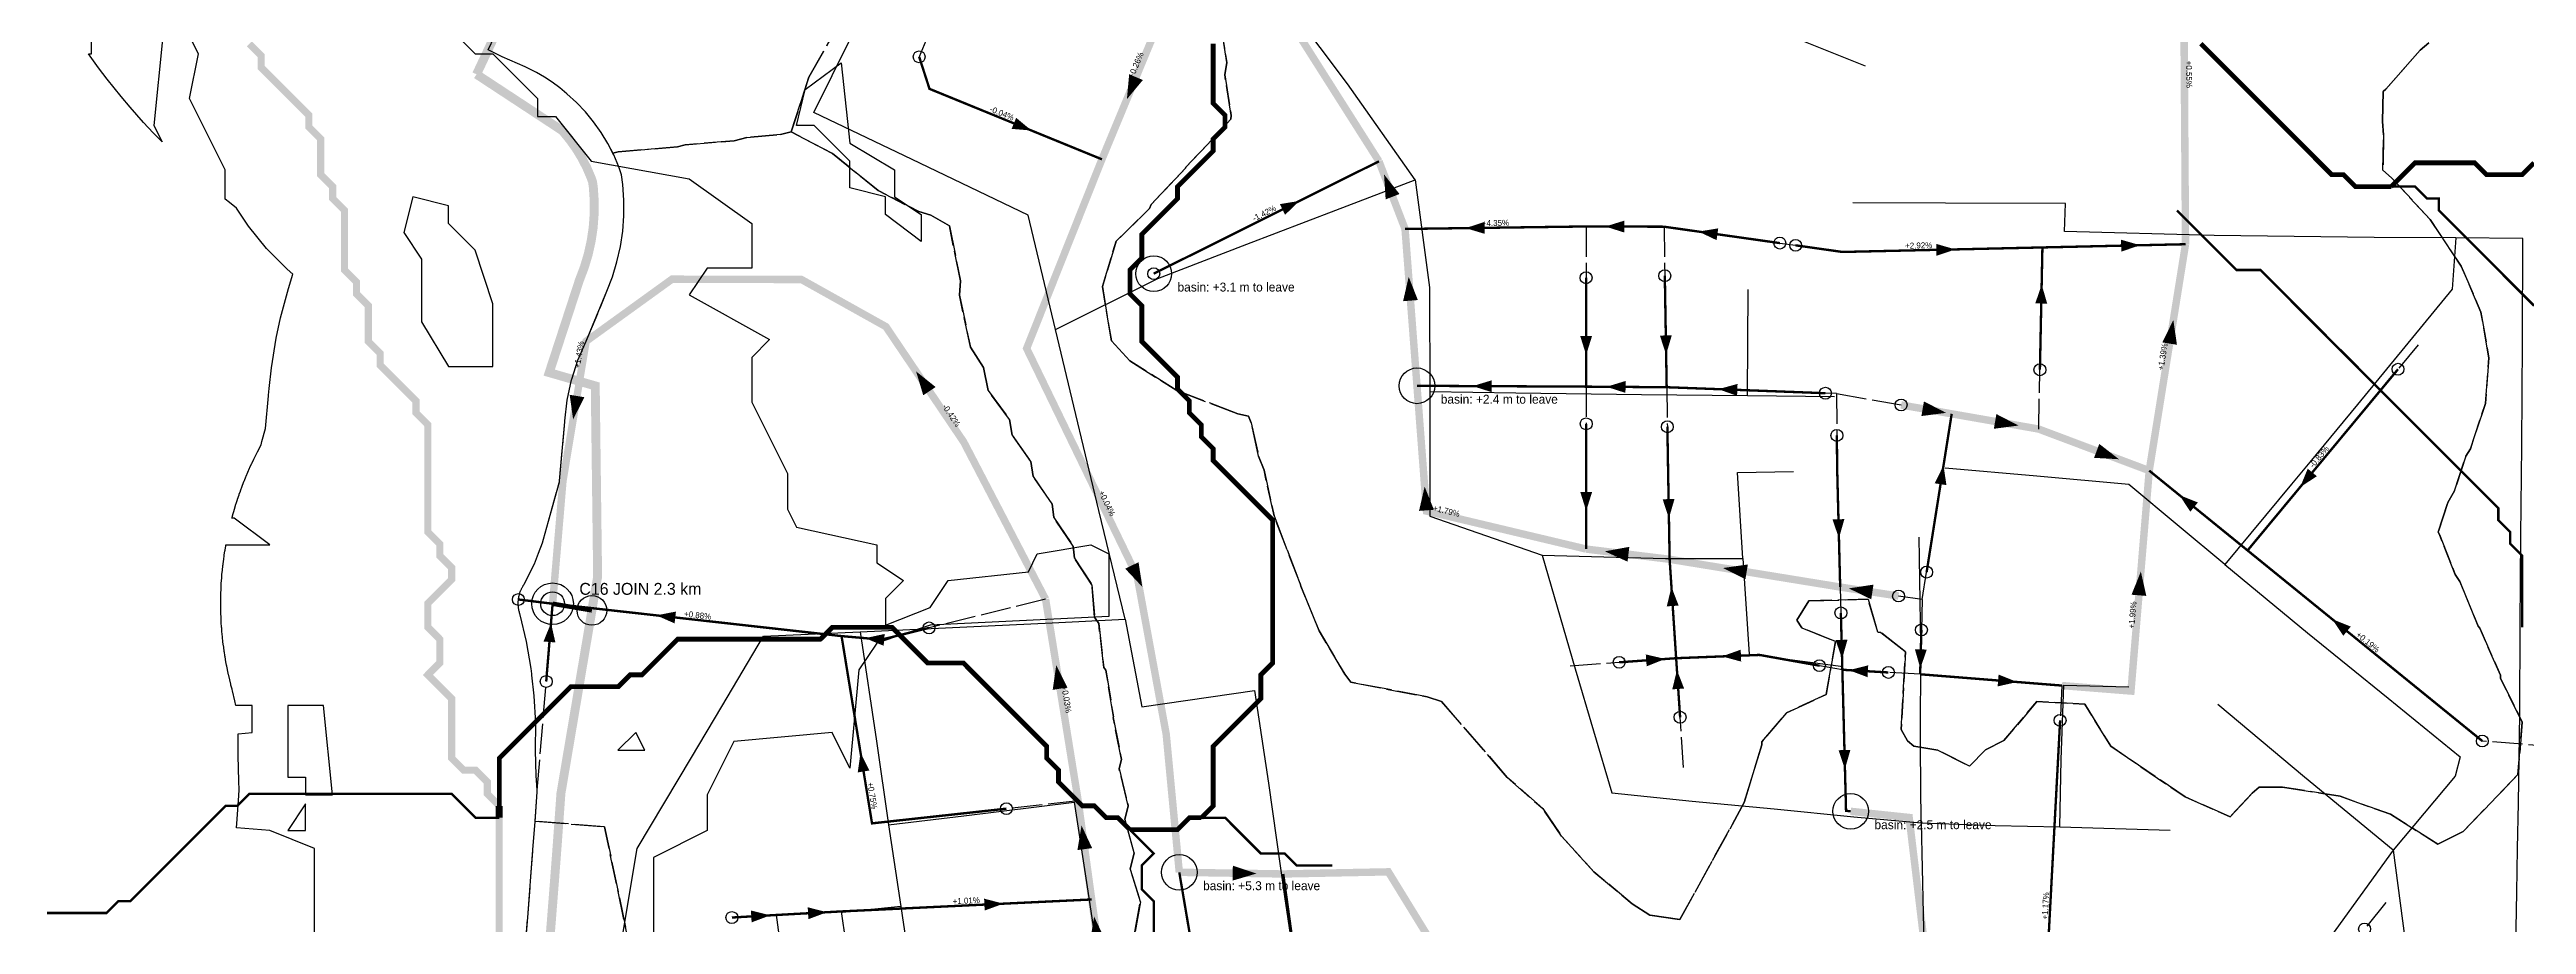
# Model space of a CAD drawing. Header units: metres. Extents: x 442821 to 452274, y 2561971 to 2571293.
# Drawn here: x 449925 to 450757, y 2569873 to 2570167 of the extents above; entities that cross this region are included whole.
import ezdxf
from ezdxf.enums import TextEntityAlignment as Align

# ---------------------------------------------------------------- set-up
doc = ezdxf.new("R2010")
doc.units = ezdxf.units.M
doc.header["$LTSCALE"] = 8
doc.linetypes.add('DASHDOT', pattern=[3.556, 2.54, -0.508, 0, -0.508])
doc.linetypes.add('DASHED', pattern=[1.524, 1.27, -0.254])
for name, color, linetype in [('A_ARROWS', 7, 'Continuous'), ('A_BASINS', 1, 'Continuous'), ('A_BRANCH', 7, 'Continuous'), ('A_BUILT_2006', 252, 'Continuous'), ('A_CATCHMENTS', 7, 'Continuous'), ('A_ENVELOPE', 3, 'Continuous'), ('A_GRADIENT', 8, 'Continuous'), ('A_HEAD_GAP', 8, 'Continuous'), ('A_HEADS', 8, 'Continuous'), ('A_JOIN_LINK', 6, 'Continuous'), ('A_LATERAL', 7, 'Continuous'), ('A_MAIN_PIPE', 5, 'Continuous'), ('A_OUTLET_LABEL', 7, 'Continuous'), ('A_OUTLETS', 7, 'Continuous'), ('A_STREAMS', 5, 'Continuous'), ('A_SUBMAIN', 7, 'Continuous'), ('A_WADI', 4, 'Continuous')]:
    doc.layers.add(name, color=color, linetype=linetype)

msp = doc.modelspace()

# ---------------------------------------------------------------- linework, layer by layer
at = {"layer": 'A_ARROWS', "color": 1}
for points in [[(450286.92, 2570150.81), (450287.68, 2570159.16), (450292.3, 2570157.24)], [(450254.85, 2570140.26), (450248.17, 2570140.83), (450249.69, 2570144.53)], [(450292.09, 2569986.92), (450286.35, 2569993.03), (450290.84, 2569995.21)], [(450527.35, 2569962.71), (450525.19, 2569969.05), (450529.18, 2569969.16)], [(450529.65, 2569958.93), (450536.15, 2569960.56), (450535.92, 2569956.57)], [(450528.32, 2569925.69), (450526.16, 2569932.03), (450530.16, 2569932.14)], [(450330.5, 2569890.59), (450322.46, 2569888.22), (450322.54, 2569893.22)]]:
    msp.add_solid(points, dxfattribs=at)
at = {"layer": 'A_ARROWS', "color": 3}
for points in [[(450373.37, 2570125.5), (450378.58, 2570118.93), (450373.91, 2570117.13)], [(450344.95, 2570116.61), (450340.11, 2570111.96), (450338.33, 2570115.54)], [(450400.77, 2570107.47), (450407.14, 2570109.56), (450407.19, 2570105.56)], [(450447.76, 2570108.01), (450454.17, 2570109.99), (450454.15, 2570105.99)], [(450479.11, 2570106.31), (450485.72, 2570107.39), (450485.16, 2570103.43)], [(450565.46, 2570100.32), (450559.1, 2570098.18), (450559.01, 2570102.17)], [(450627.58, 2570101.72), (450621.22, 2570099.58), (450621.13, 2570103.58)], [(450381.65, 2570091.09), (450384.75, 2570083.3), (450379.77, 2570082.92)], [(450594.45, 2570088.54), (450596.32, 2570082.1), (450592.32, 2570082.18)], [(450468.2, 2570065), (450466.1, 2570071.37), (450470.1, 2570071.43)], [(450638.73, 2570076.57), (450639.94, 2570068.27), (450635, 2570069.07)], [(450441.31, 2570064.84), (450439.31, 2570071.24), (450443.31, 2570071.24)], [(450403.19, 2570054.38), (450409.6, 2570056.35), (450409.58, 2570052.35)], [(450448.15, 2570054.15), (450454.56, 2570056.11), (450454.54, 2570052.11)], [(450485.74, 2570053.35), (450492.21, 2570055.11), (450492.06, 2570051.12)], [(450562.33, 2570045.4), (450554.02, 2570044.32), (450554.88, 2570049.24)], [(450586.69, 2570041.13), (450578.38, 2570040.05), (450579.24, 2570044.98)], [(450620.44, 2570029.81), (450612.07, 2570030.28), (450613.83, 2570034.96)], [(450561.46, 2570027.74), (450562.44, 2570021.11), (450558.49, 2570021.73)], [(450681.36, 2570020.44), (450683.91, 2570026.64), (450686.99, 2570024.09)], [(450387.02, 2570020.61), (450390.12, 2570012.83), (450385.13, 2570012.45)], [(450441.33, 2570012.45), (450439.33, 2570018.85), (450443.33, 2570018.85)], [(450469.14, 2570010), (450467.03, 2570016.37), (450471.03, 2570016.44)], [(450640.74, 2570017.77), (450646.97, 2570015.29), (450644.45, 2570012.19)], [(450526.3, 2570003.24), (450524.14, 2570009.59), (450528.14, 2570009.69)], [(450447.59, 2569998.86), (450455.84, 2570000.37), (450455.23, 2569995.4)], [(450487.38, 2569993.26), (450495.68, 2569994.44), (450494.87, 2569989.51)], [(450627.81, 2569992.06), (450629.64, 2569983.88), (450624.66, 2569984.29)], [(450469.99, 2569986.89), (450472.41, 2569980.63), (450468.42, 2569980.37)], [(450529.63, 2569986.41), (450537.91, 2569987.67), (450537.16, 2569982.73)], [(450692.15, 2569976.06), (450698.38, 2569973.58), (450695.86, 2569970.48)], [(450467.9, 2569962.69), (450461.66, 2569960.23), (450461.37, 2569964.22)], [(450486.96, 2569963.56), (450493.28, 2569965.81), (450493.44, 2569961.81)], [(450553.66, 2569959.51), (450551.84, 2569965.96), (450555.84, 2569965.85)], [(450471.84, 2569959), (450474.26, 2569952.75), (450470.27, 2569952.48)], [(450586.19, 2569954.95), (450579.66, 2569953.47), (450579.97, 2569957.46)]]:
    msp.add_solid(points, dxfattribs=at)
at = {"layer": 'A_ARROWS', "color": 2}
for points in [[(450216.05, 2570059.32), (450222.6, 2570054.08), (450218.46, 2570051.29)], [(450100.74, 2570043.16), (450099.59, 2570051.46), (450104.52, 2570050.64)], [(450093.31, 2569974.78), (450094.78, 2569968.24), (450090.79, 2569968.57)], [(450128.73, 2569977.35), (450135.31, 2569978.62), (450134.86, 2569974.65)], [(450198.94, 2569969.68), (450205.49, 2569971.11), (450205.14, 2569967.13)], [(450263.16, 2569960.61), (450266.9, 2569953.11), (450261.97, 2569952.31)], [(450197.36, 2569931.2), (450200.36, 2569925.21), (450196.42, 2569924.57)], [(450271.67, 2569906.72), (450275.23, 2569899.14), (450270.28, 2569898.46)], [(450245.4, 2569880.46), (450239.1, 2569878.16), (450238.91, 2569882.16)], [(450167.02, 2569876.55), (450160.75, 2569874.18), (450160.52, 2569878.18)], [(450186.11, 2569877.6), (450179.83, 2569875.25), (450179.61, 2569879.25)], [(450275.9, 2569876.13), (450279.5, 2569868.56), (450274.55, 2569867.86)]]:
    msp.add_solid(points, dxfattribs=at)
at = {"layer": 'A_BASINS', "color": 1}
for centre in [(450295.94, 2570092.16), (450384.44, 2570054.48), (450530.25, 2569911.5), (450304.53, 2569891)]:
    msp.add_circle(centre, 6, dxfattribs=at)
at = {"layer": 'A_BRANCH', "color": 1, "linetype": 'DASHED', "const_width": 0.8}
msp.add_lwpolyline([(450217.08, 2570165.03), (450220.55, 2570154.27), (450278.52, 2570130.59)], dxfattribs=at)
at = {"layer": 'A_BRANCH', "color": 3, "const_width": 0.8}
for points in [[(450511.74, 2570101.69), (450527.47, 2570099.46), (450594.71, 2570100.98)], [(450593.87, 2570059.87), (450594.71, 2570100.98)], [(450441.29, 2570090.8), (450441.32, 2570054.2)], [(450467.76, 2570091.48), (450468.39, 2570054.01)], [(450521.75, 2570052), (450468.39, 2570054.01)], [(450468.62, 2570040.72), (450468.84, 2570027.41), (450469.38, 2569996.19)], [(450525.6, 2570037.82), (450525.7, 2570026.74), (450526.72, 2569986.86)], [(450555.78, 2569991.87), (450564.21, 2570045.07)], [(450554.02, 2569972.45), (450553.6, 2569957.55)], [(450519.74, 2569960.44), (450499.59, 2569964.05), (450471.57, 2569962.95)]]:
    msp.add_lwpolyline(points, dxfattribs=at)
at = {"layer": 'A_BRANCH', "color": 3, "linetype": 'DASHED', "const_width": 0.8}
for points in [[(450441.33, 2570041.7), (450441.33, 2570028.03), (450441.34, 2569999.62)], [(450742.6, 2569935.12), (450663.68, 2569999.16)]]:
    msp.add_lwpolyline(points, dxfattribs=at)
at = {"layer": 'A_BRANCH', "color": 2, "const_width": 0.8}
for points in [[(450220.4, 2569973.13), (450204.43, 2569969.2), (450190.99, 2569970.38)], [(450246.42, 2569912.39), (450201.23, 2569907.45), (450190.99, 2569970.38)]]:
    msp.add_lwpolyline(points, dxfattribs=at)
at = {"layer": 'A_BRANCH', "color": 1, "const_width": 0.8}
for points in [[(450526.95, 2569978.18), (450527.45, 2569959.06)], [(450542.93, 2569958.16), (450527.45, 2569959.06)], [(450600.66, 2569942.07), (450595.34, 2569842.08), (450603.55, 2569818.55)], [(450336.98, 2569651.52), (450323.45, 2569758.24), (450316.05, 2569823.21), (450304.53, 2569891)], [(450363.08, 2569655.74), (450357.68, 2569743.34), (450353.2, 2569791.4), (450339.48, 2569890.45)]]:
    msp.add_lwpolyline(points, dxfattribs=at)
at = {"layer": 'A_BUILT_2006', "color": 252}
for points in [[(450361.12, 2570155.94), (450333.54, 2570192.73)], [(450181.69, 2570146.3), (450194.04, 2570171.18), (450195.34, 2570173.8)], [(450502.67, 2570175.04), (450535.17, 2570162.05)], [(450383.83, 2570123.75), (450361.12, 2570155.94)], [(450214.7, 2570130.5), (450181.69, 2570146.3)], [(450253.71, 2570111.82), (450214.7, 2570130.5)], [(450357.15, 2570113.51), (450383.83, 2570123.75)], [(450383.83, 2570123.75), (450388.69, 2570087.53)], [(450327.27, 2570102.04), (450357.15, 2570113.51)], [(450562.18, 2570115.86), (450530.96, 2570115.96)], [(450602.52, 2570115.75), (450562.18, 2570115.86)], [(450602.12, 2570106.32), (450602.52, 2570115.75)], [(450262.93, 2570073.42), (450253.71, 2570111.82)], [(450652.41, 2570105.02), (450602.12, 2570106.32)], [(450706.2, 2570104.31), (450652.41, 2570105.02)], [(450297.36, 2570090.55), (450327.27, 2570102.04)], [(450733.7, 2570104.21), (450706.2, 2570104.31)], [(450733.7, 2570104.21), (450732.47, 2570087.01)], [(450756.19, 2570104.01), (450733.7, 2570104.21)], [(450756.07, 2570069.26), (450756.19, 2570104.01)], [(450262.93, 2570073.42), (450297.36, 2570090.55)], [(450388.69, 2570087.53), (450388.7, 2570085.53), (450388.71, 2570052.52)], [(450495.57, 2570051.2), (450495.77, 2570086.89)], [(450732.47, 2570087.01), (450700.66, 2570048.19)], [(450269.79, 2570044.83), (450262.93, 2570073.42)], [(450755.87, 2570034.26), (450756.07, 2570069.26)], [(450388.71, 2570052.52), (450417.68, 2570052.09)], [(450388.71, 2570052.52), (450388.8, 2570032.25)], [(450417.68, 2570052.09), (450459.87, 2570051.52)], [(450459.87, 2570051.52), (450495.57, 2570051.2)], [(450495.57, 2570051.2), (450524.82, 2570050.85)], [(450700.66, 2570048.19), (450684.56, 2570028.8), (450678.45, 2570021.41)], [(450277.53, 2570012.61), (450269.79, 2570044.83)], [(450388.8, 2570032.25), (450388.75, 2570010.63)], [(450755.57, 2570004.05), (450755.87, 2570034.26)], [(450492.25, 2570025.33), (450511.07, 2570025.74)], [(450494.02, 2569996.47), (450492.25, 2570025.33)], [(450592.87, 2570024.1), (450562, 2570026.84)], [(450623.81, 2570021.36), (450592.87, 2570024.1)], [(450640.7, 2570007.26), (450623.81, 2570021.36)], [(450678.45, 2570021.41), (450656.05, 2569994.49)], [(450286.32, 2569976.06), (450277.53, 2570012.61)], [(450388.75, 2570010.63), (450426.56, 2569997.58)], [(450656.05, 2569994.49), (450640.7, 2570007.26)], [(450426.56, 2569997.58), (450437.65, 2569959.35)], [(450426.56, 2569997.58), (450468.02, 2569996.44)], [(450468.02, 2569996.44), (450494.02, 2569996.47)], [(450494.02, 2569996.47), (450496.07, 2569964.33)], [(450553.81, 2569967.78), (450553.28, 2570003.62)], [(450755.35, 2569974.06), (450755.57, 2570004.05)], [(450656.05, 2569994.49), (450683.86, 2569971.44)], [(450164.76, 2569970.33), (450197.2, 2569971.82)], [(450197.2, 2569971.82), (450233.16, 2569973.47)], [(450197.2, 2569971.82), (450202.71, 2569935.09)], [(450233.16, 2569973.47), (450261.77, 2569974.78)], [(450261.77, 2569974.78), (450286.32, 2569976.06)], [(450286.32, 2569976.06), (450291.94, 2569946.64)], [(450683.86, 2569971.44), (450710.95, 2569949.49)], [(450755.16, 2569944.26), (450755.35, 2569974.06)], [(450150.73, 2569946.76), (450164.76, 2569970.33)], [(450496.07, 2569964.33), (450527.7, 2569960.2)], [(450553.73, 2569932.87), (450553.81, 2569967.78)], [(450437.65, 2569959.35), (450449.91, 2569917.72)], [(450140.5, 2569929.57), (450150.73, 2569946.76)], [(450291.94, 2569946.64), (450329.8, 2569952.07)], [(450329.8, 2569952.07), (450334.53, 2569920.94)], [(450601, 2569928.88), (450601.9, 2569953.84)], [(450601.9, 2569953.84), (450623.72, 2569953.38)], [(450682.83, 2569922.99), (450653.63, 2569947.4)], [(450710.95, 2569949.49), (450735.14, 2569929.86)], [(450754.8, 2569914.26), (450755.16, 2569944.26)], [(450202.71, 2569935.09), (450206.8, 2569906.96)], [(450553.92, 2569907.62), (450553.73, 2569932.87)], [(450735.14, 2569929.86), (450733.43, 2569923.33)], [(450122.32, 2569899.02), (450140.5, 2569929.57)], [(450600.51, 2569906.34), (450601, 2569928.88)], [(450712.63, 2569898.49), (450682.83, 2569922.99)], [(450733.43, 2569923.33), (450712.63, 2569898.49)], [(450232.14, 2569909.93), (450269.16, 2569914.53)], [(450269.16, 2569914.53), (450273.8, 2569884.64)], [(450334.53, 2569920.94), (450339.94, 2569882.91)], [(450449.91, 2569917.72), (450476.97, 2569914.9)], [(450476.97, 2569914.9), (450504.47, 2569912.34)], [(450754.18, 2569884.27), (450754.46, 2569899.02), (450754.8, 2569914.26)], [(450206.8, 2569906.96), (450232.14, 2569909.93)], [(450206.8, 2569906.96), (450210.91, 2569879.46)], [(450504.47, 2569912.34), (450531.34, 2569909.65)], [(450531.34, 2569909.65), (450553.92, 2569907.62)], [(450553.92, 2569907.62), (450578.8, 2569906.73)], [(450553.92, 2569907.62), (450554.98, 2569861.94)], [(450578.8, 2569906.73), (450600.51, 2569906.34)], [(450600.51, 2569906.34), (450637.68, 2569905.14)], [(450114.07, 2569850.11), (450122.32, 2569899.02)], [(450712.63, 2569898.49), (450690.43, 2569867.72)], [(450712.63, 2569898.49), (450717.37, 2569862.77)], [(450273.8, 2569884.64), (450278.36, 2569853.93)], [(450339.94, 2569882.91), (450343.28, 2569860.39)], [(450753.6, 2569854.28), (450754.18, 2569884.27)], [(450210.91, 2569879.46), (450191.32, 2569877.55)], [(450210.91, 2569879.46), (450215.03, 2569851.59)]]:
    msp.add_lwpolyline(points, dxfattribs=at)
at = {"layer": 'A_CATCHMENTS', "color": 3, "linetype": 'DASHED'}
for points in [[(450190.9, 2570177.43), (450180, 2570158.2), (450174.07, 2570139.82), (450170.49, 2570138.93), (450159.11, 2570137.91), (450154.87, 2570136.85), (450138.46, 2570135.47), (450135.87, 2570134.81), (450115.92, 2570133.08), (450114.1, 2570132.62), (450112.38, 2570135.94), (450110.12, 2570139.65), (450107.6, 2570143.2), (450104.85, 2570146.56), (450101.86, 2570149.71), (450098.66, 2570152.65), (450096.23, 2570154.63), (450093.71, 2570156.48), (450091.09, 2570158.19), (450088.4, 2570159.78), (450084.61, 2570161.71), (450076.87, 2570165.07), (450072.14, 2570167.36), (450076.39, 2570176.38)], [(450724.59, 2570169.68), (450721.68, 2570167.27), (450710.2, 2570154.18), (450709.28, 2570153.35), (450709.01, 2570143.3), (450709.43, 2570138.84), (450709.19, 2570126.99), (450709.2, 2570126.9), (450712.1, 2570124.42), (450725.03, 2570110.32), (450735.52, 2570094.73), (450742.13, 2570079.23), (450744.84, 2570063.83), (450743.66, 2570048.54), (450738.59, 2570033.34), (450737.09, 2570030.81), (450733.23, 2570019.17), (450731.04, 2570015.25), (450727.73, 2570005.29), (450728.19, 2570004.53), (450733.48, 2569991.08), (450735.05, 2569988.76), (450741.21, 2569973.72), (450741.78, 2569973), (450748.68, 2569957.23), (450748.75, 2569956.14), (450756.04, 2569941.43), (450754.59, 2569923.86), (450736.2, 2569904.73), (450727.69, 2569900.48), (450711.71, 2569910.49), (450694.81, 2569916.54), (450675.47, 2569919.59), (450667.62, 2569919.6), (450665.28, 2569917.56), (450657.81, 2569909.63), (450642.67, 2569916.36), (450617.67, 2569933.34), (450608.94, 2569947.49), (450592.85, 2569948.35), (450581.75, 2569935.25), (450575.57, 2569932.12), (450570.21, 2569926.68), (450559.57, 2569932.1), (450551.5, 2569933.42), (450549.38, 2569935.14), (450547.18, 2569938.96), (450548.69, 2569965.14), (450540.42, 2569971.57), (450539.36, 2569971.71), (450536.13, 2569982.76), (450516.16, 2569982.24), (450512.18, 2569975.71), (450513.81, 2569973.18), (450525.18, 2569968.57), (450521.98, 2569950.75), (450508.7, 2569944.64), (450500.34, 2569934.86), (450500.33, 2569933.85), (450494.49, 2569914.44), (450472.84, 2569875.14), (450462.67, 2569876.61), (450456.76, 2569880.44), (450443.93, 2569891.19), (450433.03, 2569903.15), (450426.71, 2569912.43), (450414.8, 2569922.9), (450392.67, 2569948.39), (450387.82, 2569950), (450362.22, 2569954.85), (450360.13, 2569957.56), (450351.58, 2569972.13), (450345.38, 2569987.14), (450345.16, 2569988.01), (450336.38, 2570010.78), (450333.03, 2570026.14), (450331.21, 2570030.87), (450328.69, 2570042.09), (450327.84, 2570044.32), (450324.21, 2570045.12), (450303.76, 2570052.86), (450287.91, 2570062.82), (450281.7, 2570069.55), (450278.66, 2570087.8), (450283.32, 2570103.04), (450294.49, 2570114.03), (450295.08, 2570115.44), (450306.62, 2570127.62), (450306.78, 2570127.95), (450318.93, 2570140.85), (450319.05, 2570141.06), (450321.86, 2570144.06), (450321.96, 2570145.3), (450319.86, 2570158.93), (450320.48, 2570163.13), (450318.16, 2570177.84)]]:
    msp.add_lwpolyline(points, dxfattribs=at)
at = {"layer": 'A_CATCHMENTS', "color": 1, "linetype": 'DASHED'}
for points in [[(450289.5, 2569870.29), (450291.45, 2569881.12), (450288.05, 2569892.11), (450289.33, 2569897.53), (450286.23, 2569908.74), (450287.38, 2569913.3), (450284.29, 2569925.94), (450285.12, 2569928.95), (450282.3, 2569943), (450282.38, 2569943.25), (450279.87, 2569958.94), (450279.2, 2569959.87), (450277.44, 2569974.64), (450276.03, 2569976.74), (450275.18, 2569987.56), (450269.29, 2569996.51), (450268.85, 2570000.62), (450262.32, 2570010.25), (450261.75, 2570014.83), (450255.37, 2570024), (450254.65, 2570029.03), (450248.29, 2570037.93), (450247.43, 2570043.18), (450240.3, 2570052.92), (450238.76, 2570060.66), (450234.3, 2570067.46), (450230.61, 2570084.89), (450230.95, 2570089.71), (450227.25, 2570108.23), (450220.95, 2570111.83), (450216.94, 2570113.01), (450203.28, 2570120.15), (450187.89, 2570132.56), (450174.07, 2570139.82), (450180, 2570158.2), (450190.9, 2570177.43)], [(450318.16, 2570177.84), (450320.48, 2570163.13), (450319.86, 2570158.93), (450321.96, 2570145.3), (450321.86, 2570144.06), (450319.05, 2570141.06), (450318.93, 2570140.85), (450306.78, 2570127.95), (450306.62, 2570127.62), (450295.08, 2570115.44), (450294.49, 2570114.03), (450283.32, 2570103.04), (450278.66, 2570087.8), (450281.7, 2570069.55), (450287.91, 2570062.82), (450303.76, 2570052.86), (450324.21, 2570045.12), (450327.84, 2570044.32), (450328.69, 2570042.09), (450331.21, 2570030.87), (450333.03, 2570026.14), (450336.38, 2570010.78), (450345.16, 2569988.01), (450345.38, 2569987.14), (450351.58, 2569972.13), (450360.13, 2569957.56), (450362.22, 2569954.85), (450387.82, 2569950), (450392.67, 2569948.39), (450414.8, 2569922.9), (450426.71, 2569912.43), (450433.03, 2569903.15), (450443.93, 2569891.19), (450456.76, 2569880.44), (450462.67, 2569876.61), (450472.84, 2569875.14), (450494.49, 2569914.44), (450500.33, 2569933.85), (450500.34, 2569934.86), (450508.7, 2569944.64), (450521.98, 2569950.75), (450525.18, 2569968.57), (450513.81, 2569973.18), (450512.18, 2569975.71), (450516.16, 2569982.24), (450536.13, 2569982.76), (450539.36, 2569971.71), (450540.42, 2569971.57), (450548.69, 2569965.14), (450547.18, 2569938.96), (450549.38, 2569935.14), (450551.5, 2569933.42), (450559.57, 2569932.1), (450570.21, 2569926.68), (450575.57, 2569932.12), (450581.75, 2569935.25), (450592.85, 2569948.35), (450608.94, 2569947.49), (450617.67, 2569933.34), (450642.67, 2569916.36), (450657.81, 2569909.63), (450665.28, 2569917.56), (450667.62, 2569919.6), (450675.47, 2569919.59), (450694.81, 2569916.54), (450711.71, 2569910.49), (450727.69, 2569900.48), (450736.2, 2569904.73), (450754.59, 2569923.86), (450756.04, 2569941.43), (450748.75, 2569956.14), (450748.68, 2569957.23), (450741.78, 2569973), (450741.21, 2569973.72), (450735.05, 2569988.76), (450733.48, 2569991.08), (450728.19, 2570004.53), (450727.73, 2570005.29), (450731.04, 2570015.25), (450733.23, 2570019.17), (450737.09, 2570030.81), (450738.59, 2570033.34), (450743.66, 2570048.54), (450744.84, 2570063.83), (450742.13, 2570079.23), (450735.52, 2570094.73), (450725.03, 2570110.32), (450712.1, 2570124.42), (450709.2, 2570126.9), (450709.19, 2570126.99), (450709.43, 2570138.84), (450709.01, 2570143.3), (450709.28, 2570153.35), (450710.2, 2570154.18), (450721.68, 2570167.27), (450724.59, 2570169.68)]]:
    msp.add_lwpolyline(points, dxfattribs=at)
at = {"layer": 'A_CATCHMENTS', "color": 2, "linetype": 'DASHED'}
msp.add_lwpolyline([(450120.34, 2569863.22), (450111.3, 2569906.33), (450087.95, 2569908.15), (450088.66, 2569918.08), (450088.7, 2569918.65), (450088.3, 2569923.52), (450088.14, 2569931.97), (450088.17, 2569941.17), (450087.67, 2569950.34), (450086.89, 2569957.21), (450086.84, 2569957.68), (450086.63, 2569959.48), (450085.06, 2569968.53), (450082.97, 2569977.48), (450082.88, 2569977.75), (450082.86, 2569977.81), (450082.78, 2569978.07), (450082.76, 2569978.13), (450082.68, 2569978.39), (450082.67, 2569978.44), (450082.6, 2569978.71), (450082.59, 2569978.77), (450082.53, 2569979.03), (450082.52, 2569979.09), (450082.49, 2569979.24), (450082.47, 2569979.36), (450082.46, 2569979.4), (450082.41, 2569979.69), (450082.4, 2569979.74), (450082.37, 2569980.01), (450082.36, 2569980.07), (450082.33, 2569980.34), (450082.33, 2569980.4), (450082.31, 2569980.67), (450082.31, 2569980.73), (450082.29, 2569981.01), (450082.29, 2569981.06), (450082.29, 2569981.34), (450082.29, 2569981.38), (450082.29, 2569981.67), (450082.29, 2569981.73), (450082.31, 2569982), (450082.31, 2569982.06), (450082.33, 2569982.33), (450082.33, 2569982.39), (450082.35, 2569982.59), (450082.37, 2569982.72), (450082.4, 2569982.99), (450082.41, 2569983.05), (450082.46, 2569983.32), (450082.46, 2569983.36), (450082.52, 2569983.64), (450082.53, 2569983.7), (450082.59, 2569983.97), (450082.6, 2569984.02), (450082.67, 2569984.29), (450082.68, 2569984.34), (450082.76, 2569984.61), (450082.78, 2569984.66), (450082.86, 2569984.92), (450082.88, 2569984.98), (450082.97, 2569985.24), (450082.98, 2569985.28), (450083.08, 2569985.55), (450083.1, 2569985.6), (450083.21, 2569985.85), (450083.23, 2569985.91), (450083.34, 2569986.16), (450083.37, 2569986.21), (450083.49, 2569986.45), (450083.51, 2569986.51), (450083.64, 2569986.75), (450083.67, 2569986.8), (450083.8, 2569987.04), (450083.82, 2569987.08), (450083.97, 2569987.32), (450084, 2569987.37), (450084.15, 2569987.6), (450084.18, 2569987.65), (450084.33, 2569987.88), (450087.71, 2569994.65), (450089.1, 2569998.23), (450090.43, 2570001.7), (450090.79, 2570002.97), (450092.48, 2570008.98), (450096.13, 2570022.26), (450096.2, 2570022.52), (450097.92, 2570042.38), (450097.94, 2570042.68), (450098.7, 2570049.62), (450100.16, 2570056.44), (450100.26, 2570056.74), (450102.31, 2570063.07), (450105.11, 2570069.46), (450112.13, 2570086.23), (450113.99, 2570091.13), (450115.49, 2570096.14), (450116.63, 2570101.25), (450117.41, 2570106.43), (450117.81, 2570111.65), (450117.84, 2570116.89), (450117.5, 2570122.11), (450117.05, 2570125.36), (450116.1, 2570128.09), (450114.38, 2570132.08), (450114.1, 2570132.62), (450115.92, 2570133.08), (450135.87, 2570134.81), (450138.46, 2570135.47), (450154.87, 2570136.85), (450159.11, 2570137.91), (450170.49, 2570138.93), (450174.07, 2570139.82), (450187.89, 2570132.56), (450203.28, 2570120.15), (450216.94, 2570113.01), (450220.95, 2570111.83), (450227.25, 2570108.23), (450230.95, 2570089.71), (450230.61, 2570084.89), (450234.3, 2570067.46), (450238.76, 2570060.66), (450240.3, 2570052.92), (450247.43, 2570043.18), (450248.29, 2570037.93), (450254.65, 2570029.03), (450255.37, 2570024), (450261.75, 2570014.83), (450262.32, 2570010.25), (450268.85, 2570000.62), (450269.29, 2569996.51), (450275.18, 2569987.56), (450276.03, 2569976.74), (450277.44, 2569974.64), (450279.2, 2569959.87), (450279.87, 2569958.94), (450282.38, 2569943.25), (450282.3, 2569943), (450285.12, 2569928.95), (450284.29, 2569925.94), (450287.38, 2569913.3), (450286.23, 2569908.74), (450289.33, 2569897.53), (450288.05, 2569892.11), (450291.45, 2569881.12), (450289.5, 2569870.29)], dxfattribs=at)
at = {"layer": 'A_CATCHMENTS', "color": 3, "linetype": 'DASHED'}
msp.add_lwpolyline([(450111.3, 2569906.33), (450120.34, 2569863.22), (450116.83, 2569850.62), (450116.35, 2569835.9), (450115.13, 2569834.59), (450108.83, 2569823.19), (450081.66, 2569825.2), (450082.22, 2569832.85), (450083.01, 2569843.58), (450083.56, 2569850.87), (450083.73, 2569853.07), (450083.93, 2569855.68), (450084.65, 2569865.04), (450085.49, 2569875.77), (450086.32, 2569886.49), (450086.44, 2569888), (450087.35, 2569899.97), (450087.93, 2569907.92), (450087.95, 2569908.15), (450111.3, 2569906.33)], close=True, dxfattribs=at)
at = {"layer": 'A_ENVELOPE', "color": 3}
msp.add_lwpolyline([(450084.65, 2569865.04), (450085.49, 2569875.77), (450086.32, 2569886.49), (450086.44, 2569888), (450087.35, 2569899.97), (450087.93, 2569907.92), (450088.66, 2569918.08), (450088.7, 2569918.65), (450088.3, 2569923.52), (450088.14, 2569931.97), (450088.17, 2569941.17), (450087.67, 2569950.34), (450086.89, 2569957.21), (450086.84, 2569957.68), (450086.63, 2569959.48), (450085.06, 2569968.53), (450082.97, 2569977.48), (450082.88, 2569977.75), (450082.86, 2569977.81), (450082.78, 2569978.07), (450082.76, 2569978.13), (450082.68, 2569978.39), (450082.67, 2569978.44), (450082.6, 2569978.71), (450082.59, 2569978.77), (450082.53, 2569979.03), (450082.52, 2569979.09), (450082.49, 2569979.24), (450082.47, 2569979.36), (450082.46, 2569979.4), (450082.41, 2569979.69), (450082.4, 2569979.74), (450082.37, 2569980.01), (450082.36, 2569980.07), (450082.33, 2569980.34), (450082.33, 2569980.4), (450082.31, 2569980.67), (450082.31, 2569980.73), (450082.29, 2569981.01), (450082.29, 2569981.06), (450082.29, 2569981.34), (450082.29, 2569981.38), (450082.29, 2569981.67), (450082.29, 2569981.73), (450082.31, 2569982), (450082.31, 2569982.06), (450082.33, 2569982.33), (450082.33, 2569982.39), (450082.35, 2569982.59), (450082.37, 2569982.72), (450082.4, 2569982.99), (450082.41, 2569983.05), (450082.46, 2569983.32), (450082.46, 2569983.36), (450082.52, 2569983.64), (450082.53, 2569983.7), (450082.59, 2569983.97), (450082.6, 2569984.02), (450082.67, 2569984.29), (450082.68, 2569984.34), (450082.76, 2569984.61), (450082.78, 2569984.66), (450082.86, 2569984.92), (450082.88, 2569984.98), (450082.97, 2569985.24), (450082.98, 2569985.28), (450083.08, 2569985.55), (450083.1, 2569985.6), (450083.21, 2569985.85), (450083.23, 2569985.91), (450083.34, 2569986.16), (450083.37, 2569986.21), (450083.49, 2569986.45), (450083.51, 2569986.51), (450083.64, 2569986.75), (450083.67, 2569986.8), (450083.8, 2569987.04), (450083.82, 2569987.08), (450083.97, 2569987.32), (450084, 2569987.37), (450084.15, 2569987.6), (450084.18, 2569987.65), (450084.33, 2569987.88), (450087.71, 2569994.65), (450089.1, 2569998.23), (450090.43, 2570001.7), (450090.79, 2570002.97), (450092.48, 2570008.98), (450096.13, 2570022.26), (450096.2, 2570022.52), (450097.92, 2570042.38), (450097.94, 2570042.68), (450098.7, 2570049.62), (450100.16, 2570056.44), (450100.26, 2570056.74), (450102.31, 2570063.07), (450105.11, 2570069.46), (450112.13, 2570086.23), (450113.99, 2570091.13), (450115.49, 2570096.14), (450116.63, 2570101.25), (450117.41, 2570106.43), (450117.81, 2570111.65), (450117.84, 2570116.89), (450117.5, 2570122.11), (450117.05, 2570125.36), (450116.1, 2570128.09), (450114.38, 2570132.08), (450112.38, 2570135.94), (450110.12, 2570139.65), (450107.6, 2570143.2), (450104.85, 2570146.56), (450101.86, 2570149.71), (450098.66, 2570152.65), (450096.23, 2570154.63), (450093.71, 2570156.48), (450091.09, 2570158.19), (450088.4, 2570159.78), (450084.61, 2570161.71), (450076.87, 2570165.07), (450072.14, 2570167.36), (450076.39, 2570176.38)], dxfattribs=at)
at = {"layer": 'A_HEAD_GAP', "color": 8, "linetype": 'DASHED'}
for points in [[(450238.6, 2570216.79), (450217.08, 2570165.03)], [(450441.27, 2570108.03), (450441.29, 2570090.8)], [(450467.49, 2570107.95), (450467.76, 2570091.48)], [(450506.43, 2570102.44), (450511.74, 2570101.69)], [(450721.06, 2570068.25), (450714.26, 2570060.06)], [(450593.46, 2570039.95), (450593.87, 2570059.87)], [(450441.32, 2570054.2), (450441.33, 2570041.7)], [(450468.39, 2570054.01), (450468.62, 2570040.72)], [(450525.47, 2570051.86), (450521.75, 2570052)], [(450525.47, 2570051.86), (450525.6, 2570037.82)], [(450525.47, 2570051.86), (450547.21, 2570048.05)], [(450554.31, 2569982.62), (450555.78, 2569991.87)], [(450259.58, 2569982.77), (450220.4, 2569973.13)], [(450526.72, 2569986.86), (450526.95, 2569978.18)], [(450554.31, 2569982.62), (450546.34, 2569983.84)], [(450554.31, 2569982.62), (450554.02, 2569972.45)], [(450088.7, 2569918.65), (450091.69, 2569955.12)], [(450435.99, 2569960.38), (450452.41, 2569961.57)], [(450527.45, 2569959.06), (450519.74, 2569960.44)], [(450553.6, 2569957.55), (450542.93, 2569958.16)], [(450601.28, 2569953.75), (450600.66, 2569942.07)], [(450474.05, 2569926.25), (450472.91, 2569943.1)], [(450768.27, 2569933.01), (450742.6, 2569935.12)], [(450270.53, 2569915.03), (450246.42, 2569912.39)], [(450710.16, 2569880.87), (450703, 2569871.95)], [(450168.97, 2569876.66), (450171.06, 2569861.67)], [(450190.89, 2569877.86), (450192.76, 2569864.73)]]:
    msp.add_lwpolyline(points, dxfattribs=at)
at = {"layer": 'A_HEADS', "color": 1}
for centre in [(450217.08, 2570165.03), (450526.95, 2569978.18), (450542.93, 2569958.16), (450600.66, 2569942.07), (450703, 2569871.95)]:
    msp.add_circle(centre, 2, dxfattribs=at)
at = {"layer": 'A_HEADS', "color": 3}
for centre in [(450506.43, 2570102.44), (450511.74, 2570101.69), (450295.94, 2570092.16), (450441.29, 2570090.8), (450467.76, 2570091.48), (450593.87, 2570059.87), (450714.26, 2570060.06), (450521.75, 2570052), (450547.21, 2570048.05), (450441.33, 2570041.7), (450468.62, 2570040.72), (450525.6, 2570037.82), (450555.78, 2569991.87), (450546.34, 2569983.84), (450554.02, 2569972.45), (450452.41, 2569961.57), (450519.74, 2569960.44), (450472.91, 2569943.1), (450742.6, 2569935.12)]:
    msp.add_circle(centre, 2, dxfattribs=at)
at = {"layer": 'A_HEADS', "color": 2}
for centre in [(450082.36, 2569982.68), (450220.4, 2569973.13), (450091.69, 2569955.12), (450246.42, 2569912.39), (450154.11, 2569875.81)]:
    msp.add_circle(centre, 2, dxfattribs=at)
at = {"layer": 'A_JOIN_LINK', "color": 6, "const_width": 1.5}
msp.add_lwpolyline([(450093.84, 2569981.25), (450107.06, 2569979.01)], dxfattribs=at)
at = {"layer": 'A_JOIN_LINK', "color": 6}
msp.add_circle((450107.06, 2569979.01), 5, dxfattribs=at)
at = {"layer": 'A_LATERAL', "color": 3, "linetype": 'DASHDOT', "const_width": 0.8}
for points in [[(450295.94, 2570092.16), (450371.66, 2570129.93)], [(450714.26, 2570060.06), (450663.68, 2569999.16)], [(450471.57, 2569962.95), (450469.38, 2569996.19)], [(450452.41, 2569961.57), (450471.57, 2569962.95)], [(450472.91, 2569943.1), (450471.57, 2569962.95)], [(450553.6, 2569957.55), (450601.28, 2569953.75)]]:
    msp.add_lwpolyline(points, dxfattribs=at)
at = {"layer": 'A_LATERAL', "color": 3, "const_width": 0.8}
for points in [[(450441.27, 2570108.03), (450380.43, 2570107.19)], [(450467.49, 2570107.95), (450441.27, 2570108.03)], [(450506.43, 2570102.44), (450467.49, 2570107.95)], [(450594.71, 2570100.98), (450642.82, 2570102.06)], [(450441.32, 2570054.2), (450384.44, 2570054.48)], [(450468.39, 2570054.01), (450441.32, 2570054.2)]]:
    msp.add_lwpolyline(points, dxfattribs=at)
at = {"layer": 'A_LATERAL', "color": 3, "linetype": 'DASHED', "const_width": 0.8}
msp.add_lwpolyline([(450663.68, 2569999.16), (450630.62, 2570025.98)], dxfattribs=at)
at = {"layer": 'A_LATERAL', "color": 2, "linetype": 'DASHDOT', "const_width": 0.8}
for points in [[(450082.36, 2569982.68), (450093.84, 2569981.25)], [(450091.69, 2569955.12), (450093.84, 2569981.25)], [(450154.11, 2569875.81), (450168.97, 2569876.66)]]:
    msp.add_lwpolyline(points, dxfattribs=at)
at = {"layer": 'A_LATERAL', "color": 2, "const_width": 0.8}
for points in [[(450190.99, 2569970.38), (450093.84, 2569981.25)], [(450190.89, 2569877.86), (450275.08, 2569881.88)]]:
    msp.add_lwpolyline(points, dxfattribs=at)
at = {"layer": 'A_LATERAL', "color": 1, "const_width": 0.8}
msp.add_lwpolyline([(450527.45, 2569959.06), (450528.69, 2569911.67), (450530.25, 2569911.5)], dxfattribs=at)
at = {"layer": 'A_LATERAL', "color": 2, "linetype": 'DASHED', "const_width": 0.8}
msp.add_lwpolyline([(450168.97, 2569876.66), (450190.89, 2569877.86)], dxfattribs=at)
at = {"layer": 'A_MAIN_PIPE', "color": 5, "const_width": 3}
for points in [[(450079.73, 2570183.48), (450068.28, 2570159.15)], [(450068.28, 2570159.15), (450097.12, 2570140.21), (450099.65, 2570137.12), (450101.76, 2570134.15), (450103.66, 2570131.04), (450105.33, 2570127.8), (450106.77, 2570124.45), (450107.28, 2570123), (450107.54, 2570121.1), (450107.84, 2570116.59), (450107.81, 2570112.07), (450107.47, 2570107.56), (450106.8, 2570103.09), (450105.81, 2570098.67), (450104.51, 2570094.34), (450102.84, 2570089.94), (450092.7, 2570058.92), (450108.18, 2570054.46), (450108.98, 2569990.37), (450096.64, 2569917.51), (450095.91, 2569907.35), (450095.33, 2569899.37), (450094.42, 2569887.39), (450094.3, 2569885.87), (450093.46, 2569875.14), (450092.62, 2569864.42)]]:
    msp.add_lwpolyline(points, dxfattribs=at)
at = {"layer": 'A_OUTLETS', "color": 5}
for radius in [7, 4]:
    msp.add_circle((450093.84, 2569981.25), radius, dxfattribs=at)
at = {"layer": 'A_STREAMS', "color": 5}
for points, const_width in [([(449991.89, 2570169.43), (449995.89, 2570165.43), (449995.89, 2570161.43), (449999.89, 2570157.42), (450003.89, 2570153.42), (450007.89, 2570149.42), (450011.89, 2570145.42), (450011.89, 2570141.42), (450015.89, 2570137.42), (450015.89, 2570133.42), (450015.89, 2570129.41), (450015.89, 2570125.41), (450019.89, 2570121.41), (450019.89, 2570117.41), (450023.89, 2570113.41), (450023.89, 2570109.41), (450023.89, 2570105.41), (450023.89, 2570101.4), (450023.89, 2570097.4), (450023.89, 2570093.4), (450027.89, 2570089.4), (450027.89, 2570085.4), (450031.89, 2570081.4), (450031.89, 2570077.4), (450031.89, 2570073.4), (450031.89, 2570069.39), (450035.89, 2570065.39), (450035.89, 2570061.39), (450039.89, 2570057.39), (450043.9, 2570053.39), (450047.9, 2570049.39), (450047.9, 2570045.39), (450051.9, 2570041.38), (450051.9, 2570037.38), (450051.9, 2570033.38), (450051.9, 2570029.38), (450051.9, 2570025.38), (450051.9, 2570021.38), (450051.9, 2570017.38), (450051.9, 2570013.37), (450051.9, 2570009.37), (450051.9, 2570005.37), (450055.9, 2570001.37), (450055.9, 2569997.37), (450059.9, 2569993.37), (450059.9, 2569989.37), (450055.9, 2569985.36), (450051.9, 2569981.36), (450051.9, 2569977.36), (450051.9, 2569973.36), (450055.9, 2569969.36), (450055.9, 2569965.36), (450055.9, 2569961.36), (450051.9, 2569957.35), (450055.9, 2569953.35), (450059.9, 2569949.35), (450059.9, 2569945.35), (450059.9, 2569941.35), (450059.9, 2569937.35), (450059.9, 2569933.35), (450059.9, 2569929.34), (450063.9, 2569925.34), (450067.9, 2569925.34), (450071.9, 2569921.34), (450071.9, 2569917.34), (450075.9, 2569913.34)], 2.4), ([(450315.93, 2570169.43), (450315.93, 2570165.43), (450315.93, 2570161.43), (450315.93, 2570157.42), (450315.93, 2570153.42), (450315.93, 2570149.42), (450319.93, 2570145.42), (450319.93, 2570141.42), (450315.93, 2570137.42), (450315.93, 2570133.42), (450311.93, 2570129.41), (450307.93, 2570125.41), (450303.93, 2570121.41), (450303.93, 2570117.41), (450299.93, 2570113.41), (450295.93, 2570109.41), (450291.93, 2570105.41), (450291.93, 2570101.4), (450291.93, 2570097.4), (450287.93, 2570093.4), (450287.93, 2570089.4), (450287.93, 2570085.4), (450291.93, 2570081.4), (450291.93, 2570077.4), (450291.93, 2570073.4), (450291.93, 2570069.39), (450295.93, 2570065.39), (450299.93, 2570061.39), (450303.93, 2570057.39), (450303.93, 2570053.39), (450307.93, 2570049.39), (450307.93, 2570045.39), (450311.93, 2570041.38), (450311.93, 2570037.38), (450315.93, 2570033.38), (450315.93, 2570029.38), (450319.93, 2570025.38), (450323.93, 2570021.38), (450327.93, 2570017.38), (450331.94, 2570013.37), (450335.94, 2570009.37), (450335.94, 2570005.37), (450335.94, 2570001.37), (450335.94, 2569997.37), (450335.94, 2569993.37), (450335.94, 2569989.37), (450335.94, 2569985.36), (450335.94, 2569981.36), (450335.94, 2569977.36), (450335.94, 2569973.36), (450335.94, 2569969.36), (450335.94, 2569965.36), (450335.94, 2569961.36), (450331.94, 2569957.35), (450331.94, 2569953.35), (450331.94, 2569949.35), (450327.93, 2569945.35), (450323.93, 2569941.35), (450319.93, 2569937.35), (450315.93, 2569933.35), (450315.93, 2569929.34), (450315.93, 2569925.34), (450315.93, 2569921.34), (450315.93, 2569917.34), (450315.93, 2569913.34), (450311.93, 2569909.34)], 1.6), ([(450711.99, 2570121.41), (450707.99, 2570121.41), (450703.99, 2570121.41), (450699.99, 2570121.41), (450695.99, 2570125.41), (450691.98, 2570125.41), (450687.98, 2570129.41), (450683.98, 2570133.42), (450679.98, 2570137.42), (450675.98, 2570141.42), (450671.98, 2570145.42), (450667.98, 2570149.42), (450663.98, 2570153.42), (450659.98, 2570157.42), (450655.98, 2570161.43), (450651.98, 2570165.43), (450647.98, 2570169.43)], 1.6), ([(450759.99, 2570129.41), (450755.99, 2570125.41), (450751.99, 2570125.41), (450747.99, 2570125.41), (450743.99, 2570125.41), (450739.99, 2570129.41), (450735.99, 2570129.41), (450731.99, 2570129.41), (450727.99, 2570129.41), (450723.99, 2570129.41), (450719.99, 2570129.41), (450715.99, 2570125.41), (450711.99, 2570121.41)], 1.6), ([(450759.99, 2570081.4), (450755.99, 2570085.4), (450751.99, 2570089.4), (450747.99, 2570093.4), (450743.99, 2570097.4), (450739.99, 2570101.4), (450735.99, 2570105.41), (450731.99, 2570109.41), (450727.99, 2570113.41), (450727.99, 2570117.41), (450723.99, 2570117.41), (450719.99, 2570121.41), (450715.99, 2570121.41), (450711.99, 2570121.41)], 0.8), ([(450755.99, 2569973.36), (450755.99, 2569977.36), (450755.99, 2569981.36), (450755.99, 2569985.36), (450755.99, 2569989.37), (450755.99, 2569993.37), (450755.99, 2569997.37), (450751.99, 2570001.37), (450751.99, 2570005.37), (450747.99, 2570009.37), (450747.99, 2570013.37), (450743.99, 2570017.38), (450739.99, 2570021.38), (450735.99, 2570025.38), (450731.99, 2570029.38), (450727.99, 2570033.38), (450723.99, 2570037.38), (450719.99, 2570041.38), (450715.99, 2570045.39), (450711.99, 2570049.39), (450707.99, 2570053.39), (450703.99, 2570057.39), (450699.99, 2570061.39), (450695.99, 2570065.39), (450691.98, 2570069.39), (450687.98, 2570073.4), (450683.98, 2570077.4), (450679.98, 2570081.4), (450675.98, 2570085.4), (450671.98, 2570089.4), (450667.98, 2570093.4), (450663.98, 2570093.4), (450659.98, 2570093.4), (450655.98, 2570097.4), (450651.98, 2570101.4), (450647.98, 2570105.41), (450643.98, 2570109.41), (450639.98, 2570113.41)], 0.8), ([(450287.93, 2569905.34), (450283.93, 2569909.34), (450279.93, 2569909.34), (450275.93, 2569913.34), (450271.93, 2569913.34), (450267.93, 2569917.34), (450263.93, 2569921.34), (450263.93, 2569925.34), (450259.93, 2569929.34), (450259.93, 2569933.35), (450255.92, 2569937.35), (450251.92, 2569941.35), (450247.92, 2569945.35), (450243.92, 2569949.35), (450239.92, 2569953.35), (450235.92, 2569957.35), (450231.92, 2569961.36), (450227.92, 2569961.36), (450223.92, 2569961.36), (450219.92, 2569961.36), (450215.92, 2569965.36), (450211.92, 2569969.36), (450207.92, 2569973.36), (450203.92, 2569973.36), (450199.92, 2569973.36), (450195.92, 2569973.36), (450191.92, 2569973.36), (450187.92, 2569973.36), (450183.91, 2569969.36), (450179.91, 2569969.36), (450175.91, 2569969.36), (450171.91, 2569969.36), (450167.91, 2569969.36), (450163.91, 2569969.36), (450159.91, 2569969.36), (450155.91, 2569969.36), (450151.91, 2569969.36), (450147.91, 2569969.36), (450143.91, 2569969.36), (450139.91, 2569969.36), (450135.91, 2569969.36), (450131.91, 2569965.36), (450127.91, 2569961.36), (450123.91, 2569957.35), (450119.91, 2569957.35), (450115.91, 2569953.35), (450111.9, 2569953.35), (450107.9, 2569953.35), (450103.9, 2569953.35), (450099.9, 2569953.35), (450095.9, 2569949.35), (450091.9, 2569945.35), (450087.9, 2569941.35), (450083.9, 2569937.35), (450079.9, 2569933.35), (450075.9, 2569929.34), (450075.9, 2569925.34), (450075.9, 2569921.34), (450075.9, 2569917.34), (450075.9, 2569913.34)], 1.6), ([(449923.88, 2569877.33), (449927.88, 2569877.33), (449931.88, 2569877.33), (449935.88, 2569877.33), (449939.88, 2569877.33), (449943.88, 2569877.33), (449947.88, 2569881.33), (449951.88, 2569881.33), (449955.88, 2569885.33), (449959.88, 2569889.33), (449963.88, 2569893.33), (449967.88, 2569897.33), (449971.89, 2569901.34), (449975.89, 2569905.34), (449979.89, 2569909.34), (449983.89, 2569913.34), (449987.89, 2569913.34), (449991.89, 2569917.34), (449995.89, 2569917.34), (449999.89, 2569917.34), (450003.89, 2569917.34), (450007.89, 2569917.34), (450011.89, 2569917.34), (450015.89, 2569917.34), (450019.89, 2569917.34), (450023.89, 2569917.34), (450027.89, 2569917.34), (450031.89, 2569917.34), (450035.89, 2569917.34), (450039.89, 2569917.34), (450043.9, 2569917.34), (450047.9, 2569917.34), (450051.9, 2569917.34), (450055.9, 2569917.34), (450059.9, 2569917.34), (450063.9, 2569913.34), (450067.9, 2569909.34), (450071.9, 2569909.34), (450075.9, 2569909.34)], 0.8), ([(450075.9, 2569913.34), (450075.9, 2569909.34)], 2.4), ([(450075.9, 2569909.34), (450075.9, 2569905.34), (450075.9, 2569901.34), (450075.9, 2569897.33), (450075.9, 2569893.33), (450075.9, 2569889.33), (450075.9, 2569885.33), (450075.9, 2569881.33), (450075.9, 2569877.33), (450075.9, 2569873.33), (450075.9, 2569869.32)], 2.4), ([(450311.93, 2569909.34), (450307.93, 2569909.34), (450303.93, 2569905.34), (450299.93, 2569905.34), (450295.93, 2569905.34), (450291.93, 2569905.34), (450287.93, 2569905.34)], 1.6), ([(450295.93, 2569817.31), (450295.93, 2569821.31), (450295.93, 2569825.31), (450295.93, 2569829.31), (450295.93, 2569833.31), (450295.93, 2569837.31), (450291.93, 2569841.31), (450291.93, 2569845.32), (450291.93, 2569849.32), (450291.93, 2569853.32), (450291.93, 2569857.32), (450291.93, 2569861.32), (450295.93, 2569865.32), (450295.93, 2569869.32), (450295.93, 2569873.33), (450295.93, 2569877.33), (450295.93, 2569881.33), (450291.93, 2569885.33), (450291.93, 2569889.33), (450291.93, 2569893.33), (450295.93, 2569897.33), (450291.93, 2569901.34), (450287.93, 2569905.34)], 0.8), ([(450355.94, 2569893.33), (450351.94, 2569893.33), (450347.94, 2569893.33), (450343.94, 2569893.33), (450339.94, 2569897.33), (450335.94, 2569897.33), (450331.94, 2569897.33), (450327.93, 2569901.34), (450323.93, 2569905.34), (450319.93, 2569909.34), (450315.93, 2569909.34), (450311.93, 2569909.34)], 0.8)]:
    msp.add_lwpolyline(points, dxfattribs=dict(at, const_width=const_width))
at = {"layer": 'A_SUBMAIN', "color": 3, "linetype": 'DASHED', "const_width": 2.5}
msp.add_lwpolyline([(450371.66, 2570129.93), (450332.39, 2570191.76), (450353.92, 2570306.69)], dxfattribs=at)
at = {"layer": 'A_SUBMAIN', "color": 3, "const_width": 2.5}
for points in [[(450642.82, 2570102.06), (450642.03, 2570216.23)], [(450630.62, 2570025.98), (450642.82, 2570102.06)], [(450441.34, 2569999.62), (450387.64, 2570012.39), (450384.44, 2570054.48)], [(450547.21, 2570048.05), (450564.21, 2570045.07)], [(450564.21, 2570045.07), (450593.46, 2570039.95)], [(450593.46, 2570039.95), (450630.62, 2570025.98)], [(450601.28, 2569953.75), (450624.48, 2569951.91), (450630.62, 2570025.98)], [(450469.38, 2569996.19), (450441.34, 2569999.62)], [(450526.72, 2569986.86), (450469.38, 2569996.19)], [(450546.34, 2569983.84), (450526.72, 2569986.86)]]:
    msp.add_lwpolyline(points, dxfattribs=at)
at = {"layer": 'A_SUBMAIN', "color": 1, "linetype": 'DASHED', "const_width": 2.5}
for points in [[(450304.32, 2570192.69), (450278.52, 2570130.59)], [(450278.52, 2570130.59), (450253.22, 2570067.05), (450290.38, 2569990.44), (450300.13, 2569937.42), (450304.53, 2569891)]]:
    msp.add_lwpolyline(points, dxfattribs=at)
at = {"layer": 'A_SUBMAIN', "color": 3, "linetype": 'DASHDOT', "const_width": 2.5}
for points in [[(450380.43, 2570107.19), (450371.66, 2570129.93)], [(450384.44, 2570054.48), (450380.43, 2570107.19)]]:
    msp.add_lwpolyline(points, dxfattribs=at)
at = {"layer": 'A_SUBMAIN', "color": 2, "const_width": 2.5}
msp.add_lwpolyline([(450177.69, 2570090.1), (450177.51, 2570090.2), (450133.99, 2570090.31), (450105.11, 2570069.46), (450097.31, 2570022.45), (450093.84, 2569981.25)], dxfattribs=at)
at = {"layer": 'A_SUBMAIN', "color": 2, "linetype": 'DASHDOT', "const_width": 2.5}
msp.add_lwpolyline([(450259.58, 2569982.77), (450232.06, 2570035.6), (450205.9, 2570074.36), (450177.69, 2570090.1)], dxfattribs=at)
at = {"layer": 'A_SUBMAIN', "color": 2, "linetype": 'DASHED', "const_width": 2.5}
for points in [[(450270.53, 2569915.03), (450259.58, 2569982.77)], [(450275.08, 2569881.88), (450270.53, 2569915.03)], [(450278.89, 2569855.13), (450275.08, 2569881.88)]]:
    msp.add_lwpolyline(points, dxfattribs=at)
at = {"layer": 'A_SUBMAIN', "color": 1, "linetype": 'DASHDOT', "const_width": 2.5}
for points in [[(450530.25, 2569911.5), (450549.91, 2569909.43), (450555.95, 2569859.1), (450576.6, 2569803.32), (450594.99, 2569783.89)], [(450304.53, 2569891), (450339.48, 2569890.45)], [(450339.48, 2569890.45), (450374.81, 2569891.16), (450422.84, 2569812.98)]]:
    msp.add_lwpolyline(points, dxfattribs=at)
at = {"layer": 'A_WADI', "color": 4}
for points in [[(449962.8, 2570172.01), (449959.8, 2570142.01), (449962.59, 2570136.44), (449959.57, 2570139.54), (449956.36, 2570143), (449951.81, 2570148.15), (449948.8, 2570151.72), (449944.11, 2570157.54), (449941.18, 2570161.36), (449937.79, 2570166.01), (449938.8, 2570166.01), (449938.8, 2570175.01)], [(450013.8, 2569860.01), (450013.8, 2569899.01), (449998.8, 2569905.01), (449987.52, 2569905.95), (449987.63, 2569907.42), (449988.19, 2569915.12), (449988.44, 2569918.62), (449988.31, 2569921.69), (449988.16, 2569930.15), (449988.14, 2569932.32), (449988.16, 2569937.5), (449992.8, 2569938.01), (449992.8, 2569947.01), (449987.3, 2569947.01), (449987.03, 2569948.59), (449986.24, 2569951.98), (449986.11, 2569952.44), (449986.09, 2569952.5), (449985.72, 2569953.94), (449985.65, 2569954.21), (449985.3, 2569955.63), (449985.29, 2569955.69), (449984.96, 2569957.1), (449984.9, 2569957.37), (449984.54, 2569959.09), (449984.53, 2569959.15), (449984.3, 2569960.29), (449984.25, 2569960.56), (449984.03, 2569961.73), (449984.02, 2569961.78), (449983.74, 2569963.42), (449983.7, 2569963.7), (449983.49, 2569965.06), (449983.48, 2569965.12), (449983.26, 2569966.72), (449983.22, 2569966.99), (449983.03, 2569968.5), (449983.03, 2569968.56), (449982.88, 2569969.86), (449982.86, 2569970.13), (449982.69, 2569971.93), (449982.68, 2569971.98), (449982.6, 2569973.08), (449982.58, 2569973.36), (449982.47, 2569975), (449982.47, 2569975.06), (449982.4, 2569976.34), (449982.39, 2569976.61), (449982.34, 2569978.09), (449982.33, 2569978.15), (449982.3, 2569979.64), (449982.3, 2569979.91), (449982.29, 2569980.88), (449982.29, 2569980.92), (449982.3, 2569982.81), (449982.3, 2569983.09), (449982.33, 2569984.59), (449982.34, 2569984.65), (449982.39, 2569986.12), (449982.4, 2569986.39), (449982.47, 2569987.67), (449982.47, 2569987.73), (449982.58, 2569989.37), (449982.6, 2569989.65), (449982.68, 2569990.75), (449982.69, 2569990.81), (449982.8, 2569992.08), (449982.82, 2569992.28), (449983.03, 2569994.17), (449983.04, 2569994.3), (449983.22, 2569995.75), (449983.26, 2569996.02), (449983.48, 2569997.59), (449983.48, 2569997.65), (449983.69, 2569998.96), (449983.73, 2569999.23), (449983.98, 2570000.72), (449983.99, 2570000.76), (449984.04, 2570001.01), (449998.8, 2570001.01), (449986.8, 2570010.01), (449986.04, 2570010.01), (449986.11, 2570010.28), (449986.12, 2570010.33), (449986.47, 2570011.6), (449986.54, 2570011.86), (449986.99, 2570013.37), (449987, 2570013.43), (449987.4, 2570014.72), (449987.48, 2570014.98), (449987.9, 2570016.29), (449987.92, 2570016.34), (449988.43, 2570017.84), (449988.52, 2570018.1), (449988.88, 2570019.12), (449988.89, 2570019.16), (449989.5, 2570020.79), (449989.6, 2570021.06), (449990.19, 2570022.57), (449990.21, 2570022.62), (449990.72, 2570023.89), (449990.83, 2570024.14), (449991.37, 2570025.41), (449991.39, 2570025.46), (449991.99, 2570026.83), (449992.1, 2570027.08), (449992.76, 2570028.52), (449992.79, 2570028.57), (449993.36, 2570029.78), (449993.48, 2570030.03), (449994.15, 2570031.38), (449994.17, 2570031.43), (449994.64, 2570032.35), (449995.81, 2570034.61), (449996.12, 2570035.74), (449997.32, 2570040.09), (449998.3, 2570051.13), (449998.32, 2570051.31), (449998.54, 2570053.59), (449999.3, 2570060.52), (450000.92, 2570070.54), (450002.38, 2570077.37), (450005.01, 2570087.17), (450006.56, 2570091.99), (450004.57, 2570093.63), (449997.71, 2570100.57), (449991.56, 2570108.14), (449987.52, 2570114.23), (449985.19, 2570116.03), (449983.8, 2570117.16), (449983.8, 2570127.01), (449971.8, 2570151.01), (449974.8, 2570166.01), (449971.8, 2570172.01)], [(450058.8, 2570175.01), (450067.8, 2570166.01), (450073.8, 2570166.01), (450088.8, 2570151.01), (450088.8, 2570145.01), (450094.8, 2570145.01), (450106.8, 2570130.01), (450139.8, 2570124.01), (450160.8, 2570109.01), (450160.8, 2570094.01), (450145.8, 2570094.01), (450139.8, 2570085.01), (450166.8, 2570070.01), (450160.8, 2570064.01), (450160.8, 2570049.01), (450172.8, 2570025.01), (450172.8, 2570013.01), (450175.8, 2570007.01), (450202.8, 2570001.01), (450202.8, 2569995.01), (450211.8, 2569989.01), (450205.8, 2569983.01), (450205.8, 2569974.01), (450220.8, 2569980.01), (450226.8, 2569989.01), (450253.8, 2569992.01), (450256.8, 2569998.01), (450274.8, 2570001.01), (450280.8, 2569998.01), (450280.8, 2569977.01), (450220.8, 2569974.01), (450202.8, 2569968.01), (450196.8, 2569959.01), (450193.8, 2569926.01), (450187.8, 2569938.01), (450154.8, 2569935.01), (450145.8, 2569917.01), (450145.8, 2569905.01), (450127.8, 2569896.01), (450127.8, 2569851.01)]]:
    msp.add_lwpolyline(points, dxfattribs=at)
for points in [[(450193.8, 2570136.01), (450208.8, 2570127.01), (450208.8, 2570118.01), (450217.8, 2570112.01), (450217.8, 2570103.01), (450205.8, 2570112.01), (450205.8, 2570118.01), (450193.8, 2570121.01), (450193.8, 2570130.01), (450181.8, 2570142.01), (450175.8, 2570142.01), (450178.8, 2570154.01), (450190.8, 2570163.01), (450193.8, 2570136.01)], [(450043.8, 2570106.01), (450049.8, 2570097.01), (450049.8, 2570076.01), (450058.8, 2570061.01), (450073.8, 2570061.01), (450073.8, 2570082.01), (450067.8, 2570100.01), (450058.8, 2570109.01), (450058.8, 2570115.01), (450046.8, 2570118.01), (450043.8, 2570106.01)], [(450004.8, 2569923.01), (450010.8, 2569923.01), (450010.8, 2569917.01), (450019.8, 2569917.01), (450016.8, 2569947.01), (450004.8, 2569947.01), (450004.8, 2569923.01)], [(450124.8, 2569932.01), (450121.8, 2569938.01), (450115.8, 2569932.01), (450124.8, 2569932.01)], [(450010.8, 2569905.01), (450010.8, 2569914.01), (450004.8, 2569905.01), (450010.8, 2569905.01)]]:
    msp.add_lwpolyline(points, close=True, dxfattribs=at)

# ---------------------------------------------------------------- texts
at = {"layer": 'A_BASINS', "color": 1}
for s, p in [('basin: +3.1 m to leave', (450303.94, 2570086.16)), ('basin: +2.4 m to leave', (450392.44, 2570048.48)), ('basin: +2.5 m to leave', (450538.25, 2569905.5)), ('basin: +5.3 m to leave', (450312.53, 2569885))]:
    msp.add_text(s, height=3, dxfattribs=at).set_placement(p)
at = {"layer": 'A_GRADIENT', "color": 1}
for s, rotation, p in [('+0.26%', 67.44223, (450291.42, 2570161.64)), ('-0.04%', -22.22714, (450244.31, 2570144.57)), ('+0.04%', -64.12366, (450278.82, 2570014.28)), ('+1.17%', 86.95452, (450597.33, 2569879.63))]:
    msp.add_text(s, height=2, rotation=rotation, dxfattribs=at).set_placement(p, align=Align.BOTTOM_CENTER)
at = {"layer": 'A_GRADIENT', "color": 3}
for s, rotation, p in [('+0.55%', 270.39678, (450642.43, 2570159.15)), ('-1.42%', 26.51013, (450333.8, 2570111.05)), ('+4.35%', 0.7945, (450410.85, 2570107.61)), ('+2.92%', 1.29167, (450553.15, 2570100.04)), ('+1.39%', 80.88748, (450636.72, 2570064.02)), ('-0.83%', 50.29145, (450688.97, 2570029.61)), ('+1.79%', 346.62379, (450393.96, 2570010.89)), ('+1.99%', 85.25961, (450626.59, 2569977.35)), ('+0.19%', 320.94394, (450703.14, 2569967.14))]:
    msp.add_text(s, height=2, rotation=rotation, dxfattribs=at).set_placement(p, align=Align.BOTTOM_CENTER)
at = {"layer": 'A_GRADIENT', "color": 2}
for s, rotation, p in [('+1.43%', 80.56909, (450104.32, 2570064.69)), ('-0.42%', 304.028, (450226.61, 2570043.68)), ('+0.88%', 353.61601, (450142.42, 2569975.81)), ('+0.03%', 279.17907, (450265.05, 2569948.9)), ('+0.75%', 279.23395, (450199.76, 2569916.47)), ('+1.01%', 2.73251, (450232.98, 2569879.87))]:
    msp.add_text(s, height=2, rotation=rotation, dxfattribs=at).set_placement(p, align=Align.BOTTOM_CENTER)
at = {"layer": 'A_OUTLET_LABEL', "color": 5}
msp.add_text('C16 JOIN 2.3 km', height=4, dxfattribs=at).set_placement((450102.84, 2569984.25))

doc.saveas('drawing.dxf')
